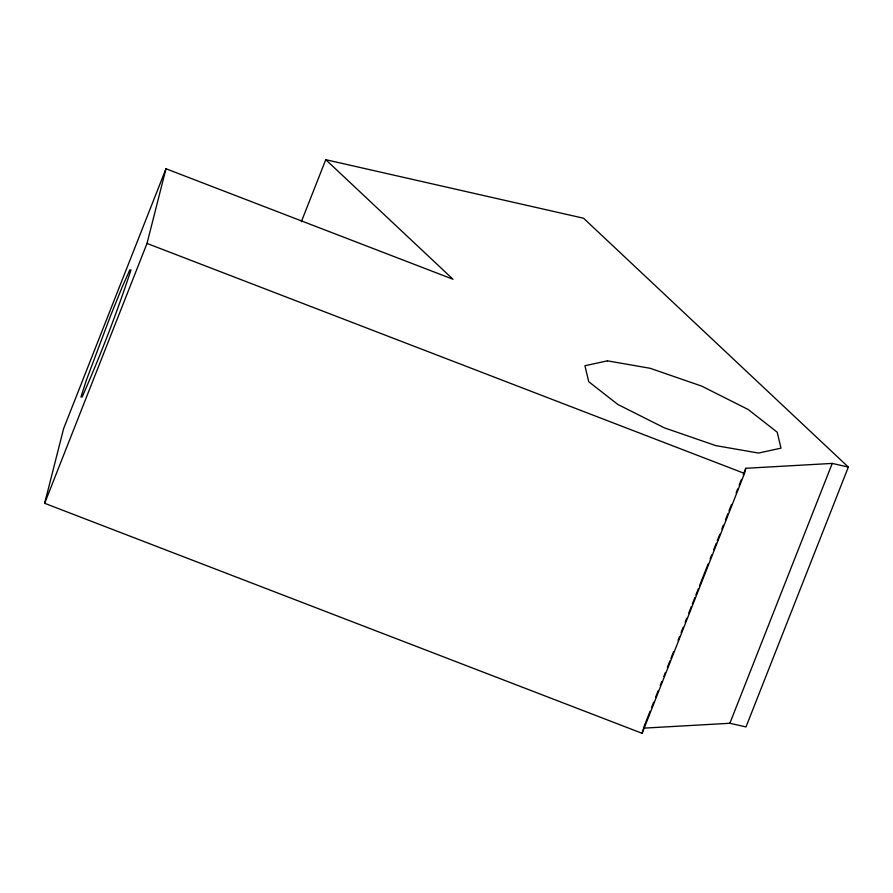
<?xml version="1.0" encoding="UTF-8"?>
<svg xmlns="http://www.w3.org/2000/svg" width="893" height="893" viewBox="0 0 893 893"><rect width="100%" height="100%" fill="white"/><g stroke="black" fill="none" stroke-linecap="round" stroke-linejoin="round"><path stroke-width="1.34" d="M650.048 711.353L643.429 728.163L729.871 723.274L745.99 726.935L848.35 467.072L832.243 463.411L745.8 468.289L744.494 473.446L642.123 733.309L44.65 503.295L63.615 428.629L165.975 168.755L452.997 279.252L325.766 159.691L301.321 221.754M44.65 503.295L147.01 243.432L165.975 168.755M642.123 733.309L643.105 729.447M651.577 707.468L653.62 702.3M655.652 697.132L658.197 690.669M660.24 685.489L661.769 681.616M663.8 676.447L665.33 672.563M667.372 667.395L669.917 660.932M670.933 658.342L673.478 651.879M678.066 640.248L679.595 636.363M681.113 632.49L683.156 627.31M685.188 622.142L686.717 618.269M688.76 613.089L691.305 606.626M692.321 604.048L694.866 597.584M695.893 594.995L698.438 588.532M699.453 585.942L708.116 563.963M710.147 558.795L711.676 554.91M713.708 549.742L716.253 543.279M717.28 540.689L719.825 534.226M721.857 529.058L723.386 525.173M725.429 520.005L727.974 513.542M728.989 510.952L731.534 504.489M736.122 492.858L737.651 488.973M739.181 485.1L741.212 479.932M743.255 474.752L745.8 468.289M729.871 723.274L832.243 463.411M325.766 159.691L583.553 218.227L848.35 467.072M147.01 243.432L744.494 473.446M86.454 379.971L80.95 396.972L82.145 396.961C100.44 355.447 116.838 313.03 130.992 269.932L129.798 269.943L122.218 286.977L110.285 316.457L86.454 379.971M607.407 360.839L584.937 365.75L588.721 381.702L617.766 404.417L664.269 427.814L715.784 445.618L758.514 453.064L780.984 448.152L777.2 432.201L748.155 409.485L701.652 386.1L650.137 368.284L607.407 360.839"/></g></svg>
